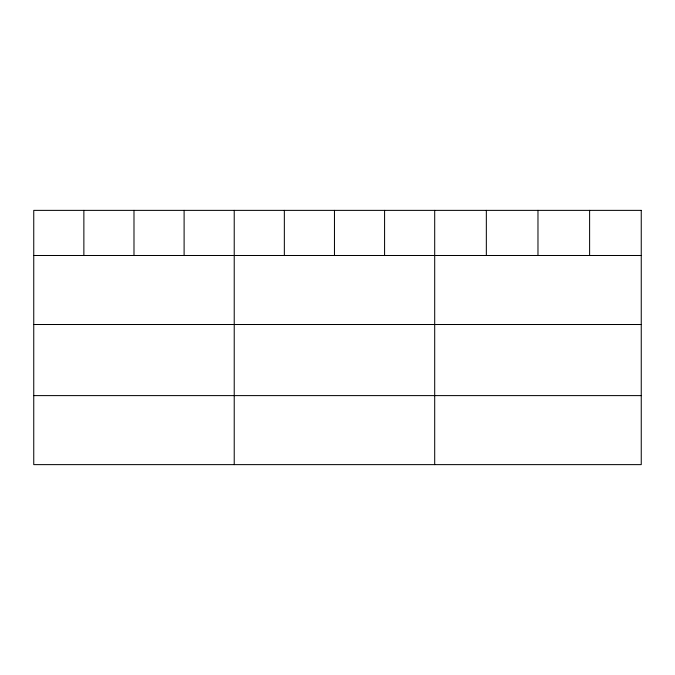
<?xml version="1.0" encoding="UTF-8"?>
<svg xmlns="http://www.w3.org/2000/svg" width="675" height="675" viewBox="0 0 675 675"><rect width="100%" height="100%" fill="white"/><g stroke="black" fill="none" stroke-linecap="round" stroke-linejoin="round"><path stroke-width="1.01" d="M33.75 255.496L641.25 255.496M33.75 324.506L641.25 324.506M33.75 395.609L641.25 395.609M589.612 210.372L589.612 255.496M537.975 210.372L537.975 255.496M486.337 210.372L486.337 255.496M434.7 210.372L434.7 464.628M384.581 210.372L384.581 255.496M334.462 210.372L334.462 255.496M284.344 210.372L284.344 255.496M234.225 210.372L234.225 464.628M184.106 210.372L184.106 255.496M133.988 210.372L133.988 255.496M83.869 210.372L83.869 255.496M641.25 210.372L33.75 210.372L33.75 464.628L641.25 464.628L641.25 210.372"/></g></svg>
